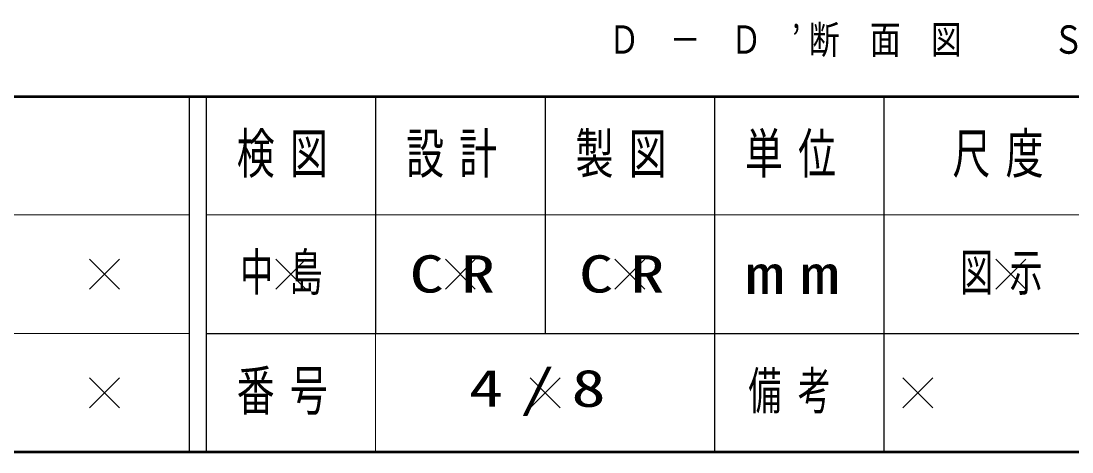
# Model space of a CAD drawing. Units: millimetres on the paper, enlarged 30 times, with parts at other scales. Extents: x -11550 to 0, y -62370 to 8010.
# Drawn here: x -7603 to -5742, y -26730 to -25966 of the extents above; entities that cross this region are included whole.
import ezdxf

# ---------------------------------------------------------------- set-up
doc = ezdxf.new("R2010")
doc.units = ezdxf.units.MM
doc.header["$LTSCALE"] = 30
doc.layers.add('layer1', color=4, linetype='Continuous', lineweight=25)
doc.styles.add('ＭＳ ゴシック', font='')
doc.styles.get('ＭＳ ゴシック').set_extended_font_data('MS Gothic')

# ---------------------------------------------------------------- blocks, each defined once
blk = doc.blocks.new('x')
at = {"color": 0, "linetype": 'Continuous', "lineweight": -2}
for p, q in [((-0.884, -0.884), (0.884, 0.884)), ((0.884, -0.884), (-0.884, 0.884))]:
    blk.add_line(p, q, dxfattribs=at)

msp = doc.modelspace()

# ---------------------------------------------------------------- linework, layer by layer
at = {"layer": 'layer1', "color": 7, "lineweight": 50}
for p, q in [((-11550, -26100), (0, -26100)), ((-11550, -26730), (0, -26730))]:
    msp.add_line(p, q, dxfattribs=at)
at = {"layer": 'layer1', "color": 6}
for p, q in [((-7305, -26100), (-7305, -26730)), ((-7275, -26100), (-7275, -26730)), ((-6975, -26100), (-6975, -26520)), ((-6675, -26100), (-6675, -26520)), ((-6375, -26100), (-6375, -26730)), ((-6075, -26100), (-6075, -26520)), ((-7275, -26520), (0, -26520))]:
    msp.add_line(p, q, dxfattribs=at)
at = {"layer": 'layer1', "color": 7, "lineweight": 13}
for p, q in [((-11550, -26310), (-7305, -26310)), ((-7275, -26310), (-5625, -26310)), ((-11550, -26520), (-7305, -26520)), ((-6975, -26520), (-6975, -26730))]:
    msp.add_line(p, q, dxfattribs=at)
at = {"layer": 'layer1', "color": 7}
msp.add_line((-6075, -26520), (-6075, -26730), dxfattribs=at)

# ---------------------------------------------------------------- block references
at = {"layer": 'layer1', "color": 7, "xscale": 30, "yscale": 30}
for p in [(-7455, -26415), (-7125, -26415), (-6825, -26415), (-6525, -26415), (-5850, -26415), (-7455, -26625), (-6675, -26625), (-6015, -26625)]:
    msp.add_blockref('x', p, dxfattribs=at)

# ---------------------------------------------------------------- texts
at = {"layer": 'layer1', "color": 6, "insert": (-6562.29, -26030.39), "char_height": 50.28, "attachment_point": 7, "style": 'ＭＳ ゴシック'}
msp.add_mtext('\\T1.97;\\W0.8;Ｄ－Ｄ’断面図\u3000Ｓ＝１／50', dxfattribs=at)
at = {"layer": 'layer1', "attachment_point": 4, "style": 'ＭＳ ゴシック'}
for s, insert, char_height in [('\\T1.4;\\W0.7;検図', (-7221, -26205), 70.38), ('\\T1.4;\\W0.7;設計', (-6921, -26205), 70.38), ('\\T1.4;\\W0.7;製図', (-6621, -26205), 70.38), ('\\T1.4;\\W0.7;単位', (-6321, -26205), 70.38), ('\\T1.4;\\W0.7;尺度', (-5953.5, -26205), 70.38), ('\\T1.4;\\W1.45;mm', (-6321, -26415), 70.38), ('\\T1.4;\\W0.7;番号', (-7221, -26625), 70.38), ('\\T1.5;\\W0.65;備考', (-6315, -26625), 65.98)]:
    msp.add_mtext(s, dxfattribs=dict(at, insert=insert, char_height=char_height))
at = {"layer": 'layer1', "color": 7, "char_height": 65.98, "attachment_point": 4, "style": 'ＭＳ ゴシック'}
for s, insert in [('\\T1.5;\\W0.65;中島', (-7215, -26415)), ('\\T1.5;\\W1.35;CR', (-6915, -26415)), ('\\T1.5;\\W1.35;CR', (-6615, -26415)), ('\\T1.5;\\W0.65;図示', (-5940, -26415)), ('\\T1.5;\\W1.35;4/8', (-6810, -26625))]:
    msp.add_mtext(s, dxfattribs=dict(at, insert=insert))

doc.saveas('drawing.dxf')
